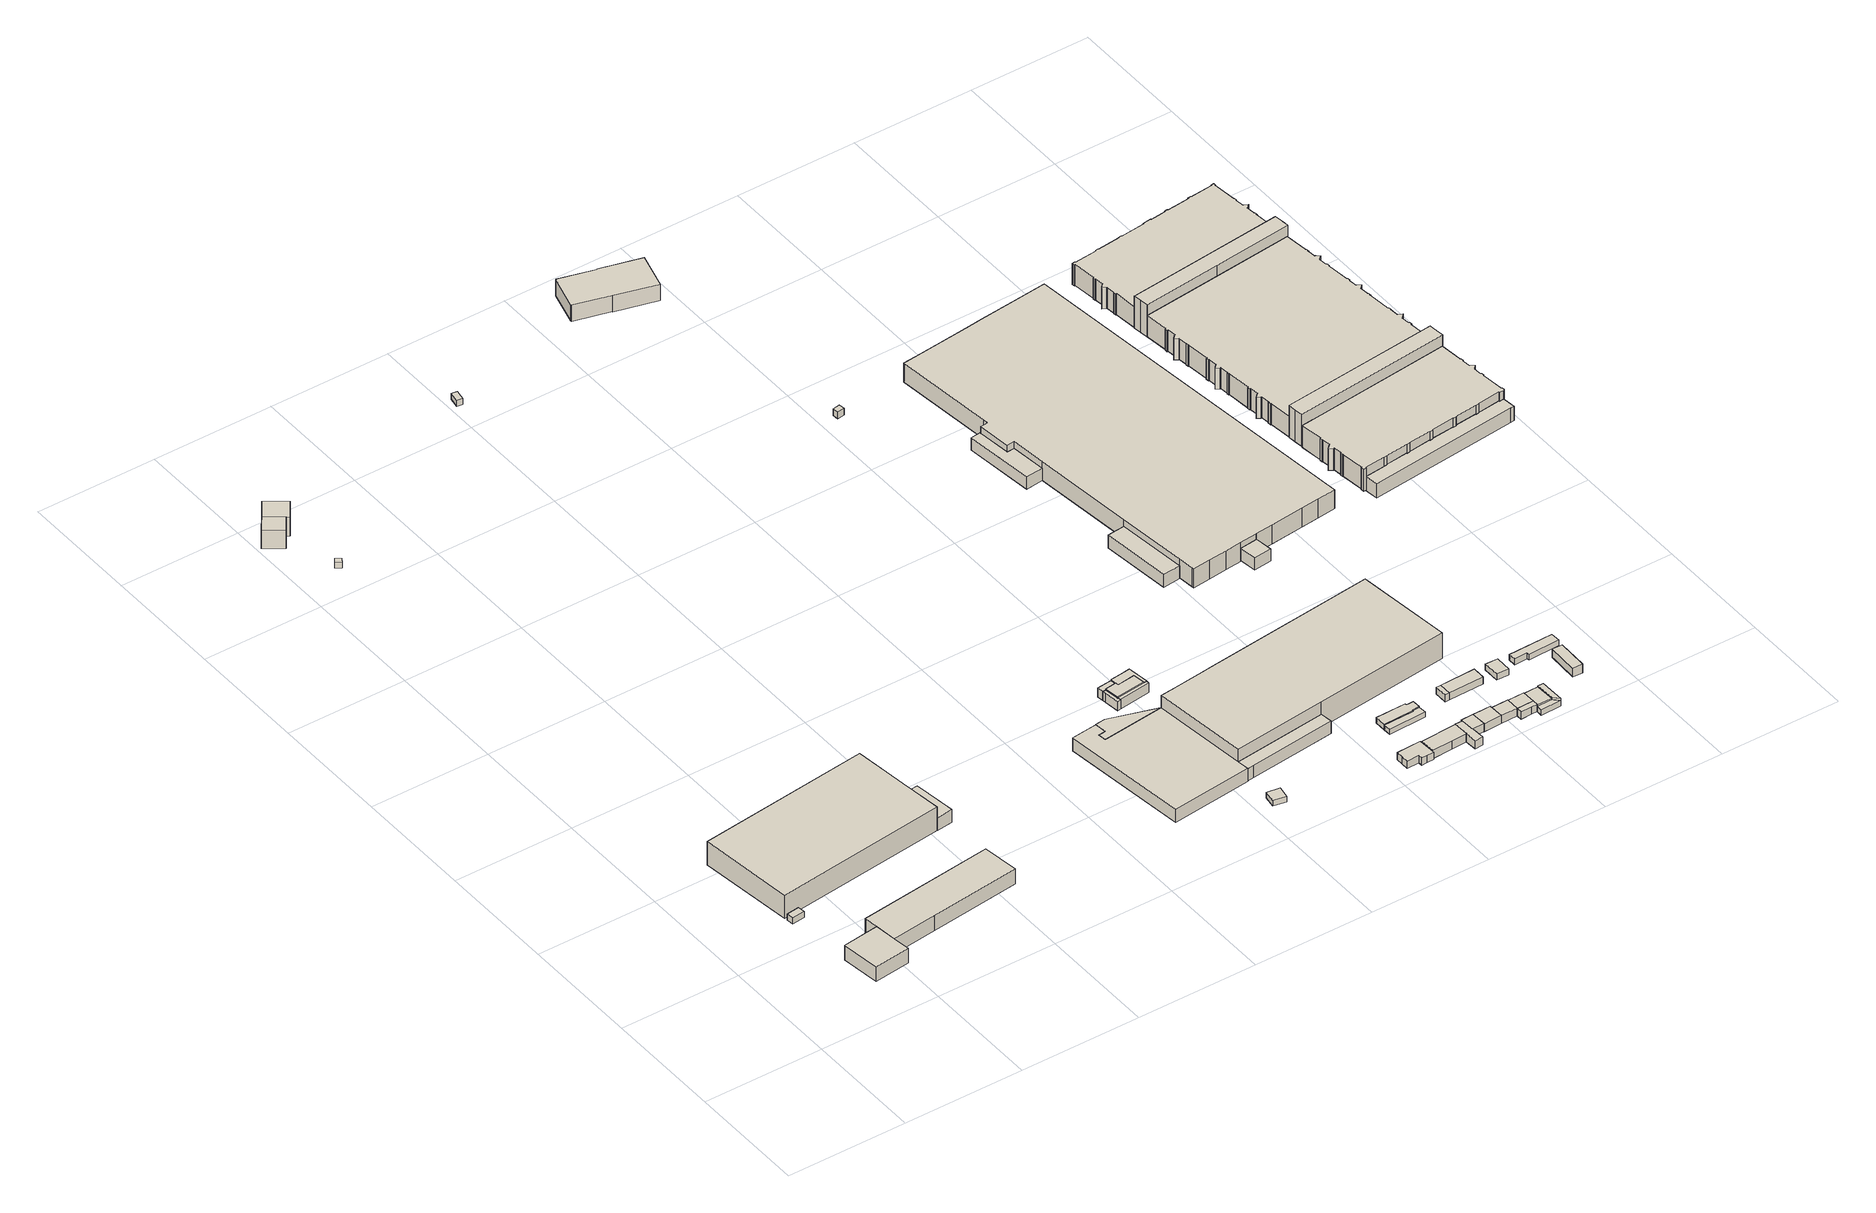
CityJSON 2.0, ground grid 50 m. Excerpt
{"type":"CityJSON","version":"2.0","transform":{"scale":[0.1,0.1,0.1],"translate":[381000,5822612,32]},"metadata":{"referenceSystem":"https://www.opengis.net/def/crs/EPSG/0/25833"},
"CityObjects":{
"building1":{"type":"Building","attributes":{"Gemeindeschluessel":"11000005","BezugspunktDach":"2200","function":"31001_2140","measuredHeight":6.73,"storeysAboveGround":2},"address":[{"country":"Germany","locality":"Berlin","thoroughfareNumber":"21 (4)","thoroughfareName":"Paulsternstraße"}],"geometry":[{"type":"Solid","lod":"1","boundaries":[[[[0,1,2,3,4]],[[5,6,7,8,9]],[[5,9,4,3]],[[6,5,3,2]],[[7,6,2,1]],[[8,7,1,0]],[[9,8,0,4]]]]}]},
"building2":{"type":"Building","attributes":{"Gemeindeschluessel":"11000005","BezugspunktDach":"2200","function":"31001_2523","measuredHeight":2.66,"storeysAboveGround":1},"address":[{"country":"Germany","locality":"Berlin","thoroughfareNumber":"21 (2)","thoroughfareName":"Paulsternstraße"}],"geometry":[{"type":"Solid","lod":"1","boundaries":[[[[10,11,12,13]],[[14,15,16,17]],[[14,17,13,12]],[[15,14,12,11]],[[16,15,11,10]],[[17,16,10,13]]]]}]},
"building3":{"type":"Building","attributes":{"Gemeindeschluessel":"11000005","BezugspunktDach":"2200","function":"31001_2621","measuredHeight":6.76,"storeysAboveGround":2},"address":[{"country":"Germany","locality":"Berlin","thoroughfareNumber":"21 (3)","thoroughfareName":"Paulsternstraße"}],"geometry":[{"type":"Solid","lod":"1","boundaries":[[[[18,3,2,19,20,21,22]],[[23,24,25,26,27,28,29]],[[23,29,22,21]],[[24,23,21,20]],[[25,24,20,19]],[[26,25,19,2]],[[27,26,2,3]],[[28,27,3,18]],[[29,28,18,22]]]]}]},
"building4":{"type":"Building","attributes":{"Gemeindeschluessel":"11000005","BezugspunktDach":"2200","function":"31001_2600","measuredHeight":10.5,"storeysAboveGround":3},"address":[{"country":"Germany","locality":"Berlin","thoroughfareNumber":"21 (1)","thoroughfareName":"Paulsternstraße"}],"geometry":[{"type":"Solid","lod":"1","boundaries":[[[[30,31,32,33,34]],[[35,36,37,38,39]],[[35,39,34,33]],[[36,35,33,32]],[[37,36,32,31]],[[38,37,31,30]],[[39,38,30,34]]]]}]},
"building5":{"type":"Building","attributes":{"Gemeindeschluessel":"11000005","BezugspunktDach":"2200","function":"31001_1010","measuredHeight":9.69,"storeysAboveGround":2},"address":[{"country":"Germany","locality":"Berlin","thoroughfareNumber":"2","thoroughfareName":"Hunckemüllerweg"}],"geometry":[{"type":"Solid","lod":"1","boundaries":[[[[40,41,42,43,44]],[[45,46,47,48,49]],[[45,49,44,43]],[[46,45,43,42]],[[47,46,42,41]],[[48,47,41,40]],[[49,48,40,44]]]]}]},
"building6":{"type":"Building","attributes":{"Gemeindeschluessel":"11000005","BezugspunktDach":"2200","function":"31001_1000","measuredHeight":2.46,"storeysAboveGround":1},"address":[{"country":"Germany","locality":"Berlin","thoroughfareNumber":"4 (1)","thoroughfareName":"Hunckemüllerweg"}],"geometry":[{"type":"Solid","lod":"1","boundaries":[[[[50,51,52,53]],[[54,55,56,57]],[[54,57,53,52]],[[55,54,52,51]],[[56,55,51,50]],[[57,56,50,53]]]]}]},
"building7":{"type":"Building","attributes":{"Gemeindeschluessel":"11000005","BezugspunktDach":"2200","function":"31001_1010","measuredHeight":9.72,"storeysAboveGround":2},"address":[{"country":"Germany","locality":"Berlin","thoroughfareNumber":"1","thoroughfareName":"Hunckemüllerweg"}],"geometry":[{"type":"Solid","lod":"1","boundaries":[[[[58,59,60,61,62,63,64,65]],[[66,67,68,69,70,71,72,73]],[[66,73,65,64]],[[67,66,64,63]],[[68,67,63,62]],[[69,68,62,61]],[[70,69,61,60]],[[71,70,60,59]],[[72,71,59,58]],[[73,72,58,65]]]]}]},
"building8":{"type":"Building","attributes":{"Gemeindeschluessel":"11000005","BezugspunktDach":"2200","function":"31001_2020","measuredHeight":5.83,"storeysAboveGround":2},"address":[{"country":"Germany","locality":"Berlin","thoroughfareNumber":"21","thoroughfareName":"Paulsternstraße"}],"geometry":[{"type":"Solid","lod":"1","boundaries":[[[[74,75,76,77,78]],[[79,80,81,82,83]],[[79,83,78,77]],[[80,79,77,76]],[[81,80,76,75]],[[82,81,75,74]],[[83,82,74,78]]]]}]},
"building9":{"type":"Building","attributes":{"Gemeindeschluessel":"11000005","BezugspunktDach":"2200","function":"31001_2054","measuredHeight":5.84,"storeysAboveGround":2},"address":[{"country":"Germany","locality":"Berlin","thoroughfareNumber":"20","thoroughfareName":"Paulsternstraße"}],"geometry":[{"type":"Solid","lod":"1","boundaries":[[[[84,85,86,87,88,89,90,91,92]],[[93,94,95,96,97,98,99,100,101]],[[93,101,92,91]],[[94,93,91,90]],[[95,94,90,89]],[[96,95,89,88]],[[97,96,88,87]],[[98,97,87,86]],[[99,98,86,85]],[[100,99,85,84]],[[101,100,84,92]]]]}]},
"building10":{"type":"Building","attributes":{"Gemeindeschluessel":"11000005","BezugspunktDach":"2200","function":"51009_1610","measuredHeight":6,"storeysAboveGround":0},"address":[{"country":"Germany","locality":"Berlin"}],"geometry":[{"type":"Solid","lod":"1","boundaries":[[[[102,103,104,105,106,107]],[[94,93,108,97,96,95]],[[94,95,107,106]],[[93,94,106,105]],[[108,93,105,104]],[[97,108,104,103]],[[96,97,103,102]],[[95,96,102,107]]]]}]},
"building11":{"type":"Building","attributes":{"Gemeindeschluessel":"11000005","BezugspunktDach":"2200","function":"31001_2523","measuredHeight":2.65,"storeysAboveGround":1},"address":[{"country":"Germany","locality":"Berlin","thoroughfareNumber":"69 (1)","thoroughfareName":"Gartenfelder Straße"}],"geometry":[{"type":"Solid","lod":"1","boundaries":[[[[109,110,111,112]],[[113,114,115,116]],[[113,116,112,111]],[[114,113,111,110]],[[115,114,110,109]],[[116,115,109,112]]]]}]},
"building12":{"type":"Building","attributes":{"Gemeindeschluessel":"11000005","BezugspunktDach":"2200","function":"51009_1610","measuredHeight":2.52,"storeysAboveGround":0},"address":[{"country":"Germany","locality":"Berlin"}],"geometry":[{"type":"Solid","lod":"1","boundaries":[[[[117,118,119,120]],[[121,122,123,124]],[[121,124,120,119]],[[122,121,119,118]],[[123,122,118,117]],[[124,123,117,120]]]]}]},
"building13":{"type":"Building","attributes":{"Gemeindeschluessel":"11000005","BezugspunktDach":"2200","function":"31001_2100","measuredHeight":4.44,"storeysAboveGround":1},"address":[{"country":"Germany","locality":"Berlin","thoroughfareNumber":"26 (3)","thoroughfareName":"Paulsternstraße"}],"geometry":[{"type":"Solid","lod":"1","boundaries":[[[[125,126,127,128,129,130]],[[131,132,133,134,135,136]],[[131,136,130,129]],[[132,131,129,128]],[[133,132,128,127]],[[134,133,127,126]],[[135,134,126,125]],[[136,135,125,130]]]]}]},
"building14":{"type":"Building","attributes":{"Gemeindeschluessel":"11000005","function":"51009_1610"},"address":[{"country":"Germany","locality":"Berlin"}],"children":["building14-1","building14-2","building14-3","building14-4"]},
"building14-1":{"type":"BuildingPart","attributes":{"BezugspunktDach":"2200","measuredHeight":4.77,"storeysAboveGround":0},"parents":["building14"],"geometry":[{"type":"MultiSurface","lod":"1","boundaries":[[[137,138,139,140,141,142,143,144,145]],[[146,147,148,149,150,151,152,153,154]],[[146,154,145,144]],[[147,146,144,143]],[[148,147,143,142]],[[155,156,142,141]],[[150,149,141,140]],[[151,150,140,139]],[[152,151,139,138]],[[153,152,138,137]],[[154,153,137,145],[154,157,158,153]],[[149,148,156,155]],[[157,154,153,158]]]}]},
"building14-2":{"type":"BuildingPart","attributes":{"BezugspunktDach":"2200","measuredHeight":3.94,"storeysAboveGround":0},"parents":["building14"],"geometry":[{"type":"Solid","lod":"1","boundaries":[[[[159,160,158,157,161]],[[154,153,162,163,164]],[[154,164,161,157]],[[162,153,158,160]],[[164,163,159,161]],[[153,154,157,158]],[[163,162,160,159]]]]}]},
"building14-3":{"type":"BuildingPart","attributes":{"BezugspunktDach":"2200","measuredHeight":3.94,"storeysAboveGround":0},"parents":["building14"],"geometry":[{"type":"MultiSurface","lod":"1","boundaries":[[[165,166,167,168,160,159]],[[162,169,170,171,172,163]],[[169,162,160,168]],[[171,170,167,166]],[[172,171,166,165]],[[163,172,165,159]],[[162,163,159,160]],[[170,173,174,167]],[[168,174,173,169]]]}]},
"building14-4":{"type":"BuildingPart","attributes":{"BezugspunktDach":"2200","measuredHeight":4.71,"storeysAboveGround":0},"parents":["building14"],"geometry":[{"type":"MultiSurface","lod":"1","boundaries":[[[175,176,177,178,156,155,179]],[[149,148,180,181,170,173,169]],[[149,169,179,155]],[[180,148,156,178]],[[181,180,178,177]],[[170,181,177,176]],[[174,167,170,176,175]],[[169,168,174,173,175,179]],[[148,149,155,156]],[[173,170,167,174]],[[173,174,168,169]]]}]},
"building15":{"type":"Building","attributes":{"Gemeindeschluessel":"11000005","BezugspunktDach":"2200","function":"51009_1610","measuredHeight":5.53,"storeysAboveGround":0},"address":[{"country":"Germany","locality":"Berlin"}],"geometry":[{"type":"Solid","lod":"1","boundaries":[[[[182,183,184,185,186]],[[187,188,189,190,191]],[[187,191,186,185]],[[188,187,185,184]],[[189,188,184,183]],[[190,189,183,182]],[[191,190,182,186]]]]}]},
"building16":{"type":"Building","attributes":{"Gemeindeschluessel":"11000005","BezugspunktDach":"2200","function":"31001_3041","measuredHeight":6.41,"storeysAboveGround":2},"address":[{"country":"Germany","locality":"Berlin","thoroughfareNumber":"18 (10)","thoroughfareName":"Paulsternstraße"}],"geometry":[{"type":"Solid","lod":"1","boundaries":[[[[192,193,194,195,196,197,198,199,200,201,202]],[[203,204,205,206,207,208,209,210,211,212,213]],[[203,213,202,201]],[[204,203,201,200]],[[205,204,200,199]],[[206,205,199,198]],[[207,206,198,197]],[[208,207,197,196]],[[209,208,196,195]],[[210,209,195,194]],[[211,210,194,193]],[[212,211,193,192]],[[213,212,192,202]]]]}]},
"building17":{"type":"Building","attributes":{"Gemeindeschluessel":"11000005","BezugspunktDach":"2200","function":"31001_2520","measuredHeight":1.9,"storeysAboveGround":1},"address":[{"country":"Germany","locality":"Berlin","thoroughfareNumber":"22 (1)","thoroughfareName":"Paulsternstraße"}],"geometry":[{"type":"Solid","lod":"1","boundaries":[[[[214,215,216,217]],[[218,219,220,221]],[[218,221,217,216]],[[219,218,216,215]],[[220,219,215,214]],[[221,220,214,217]]]]}]},
"building18":{"type":"Building","attributes":{"Gemeindeschluessel":"11000005","function":"31001_2090"},"address":[{"country":"Germany","locality":"Berlin","thoroughfareNumber":"22","thoroughfareName":"Paulsternstraße"}],"children":["building18-1","building18-2"]},
"building18-1":{"type":"BuildingPart","attributes":{"BezugspunktDach":"2200","measuredHeight":11.52,"storeysAboveGround":3},"parents":["building18"],"geometry":[{"type":"MultiSurface","lod":"1","boundaries":[[[222,223,224,225,226,227,228,229,230]],[[231,232,233,234,235,236,237,238,239]],[[231,239,230,229]],[[232,231,229,228]],[[233,232,228,227]],[[240,241,227,226]],[[234,233,242,243]],[[235,234,226,225]],[[236,235,225,224]],[[237,236,224,223]],[[238,237,223,222]],[[239,238,222,230]],[[243,242,241,240]]]}]},
"building18-2":{"type":"BuildingPart","attributes":{"BezugspunktDach":"2200","measuredHeight":4.39,"storeysAboveGround":3},"parents":["building18"],"geometry":[{"type":"Solid","lod":"1","boundaries":[[[[241,240,244,245]],[[246,243,242,247]],[[246,247,245,244]],[[243,246,244,240]],[[247,242,241,245]],[[243,240,241,242]]]]}]},
"building19":{"type":"Building","attributes":{"Gemeindeschluessel":"11000005","BezugspunktDach":"2200","function":"31001_2090","measuredHeight":3.72,"storeysAboveGround":1},"address":[{"country":"Germany","locality":"Berlin","thoroughfareNumber":"18 (12)","thoroughfareName":"Paulsternstraße"}],"geometry":[{"type":"Solid","lod":"1","boundaries":[[[[248,249,250,251,252,253]],[[254,255,256,257,258,259]],[[254,259,253,252]],[[255,254,252,251]],[[256,255,251,250]],[[257,256,250,249]],[[258,257,249,248]],[[259,258,248,253]]]]}]},
"building20":{"type":"Building","attributes":{"Gemeindeschluessel":"11000005","BezugspunktDach":"2200","function":"51009_1610","measuredHeight":2.24,"storeysAboveGround":0},"address":[{"country":"Germany","locality":"Berlin"}],"geometry":[{"type":"Solid","lod":"1","boundaries":[[[[260,261,262,263,264,265]],[[266,267,268,269,270,271]],[[266,271,265,264]],[[267,266,264,263]],[[268,267,263,262]],[[269,268,262,261]],[[270,269,261,260]],[[271,270,260,265]]]]}]},
"building21":{"type":"Building","attributes":{"Gemeindeschluessel":"11000005","BezugspunktDach":"2200","function":"31001_2060","measuredHeight":2.51,"storeysAboveGround":1},"address":[{"country":"Germany","locality":"Berlin","thoroughfareNumber":"18 (19)","thoroughfareName":"Paulsternstraße"}],"geometry":[{"type":"Solid","lod":"1","boundaries":[[[[272,273,274,275,276,277,278,279]],[[280,281,282,268,267,266,271,283]],[[280,283,279,278]],[[281,280,278,277]],[[282,281,277,276]],[[268,282,276,275]],[[267,268,275,274]],[[266,267,274,273]],[[271,266,273,272]],[[283,271,272,279]]]]}]},
"building22":{"type":"Building","attributes":{"Gemeindeschluessel":"11000005","BezugspunktDach":"2200","function":"51009_1610","measuredHeight":3.75,"storeysAboveGround":0},"address":[{"country":"Germany","locality":"Berlin"}],"geometry":[{"type":"Solid","lod":"1","boundaries":[[[[284,285,286,287,288,289,290,291,292]],[[293,294,295,296,297,298,299,300,301]],[[293,301,292,291]],[[294,293,291,290]],[[295,294,290,289]],[[296,295,289,288]],[[297,296,288,287]],[[298,297,287,286]],[[299,298,286,285]],[[300,299,285,284]],[[301,300,284,292]]]]}]},
"building23":{"type":"Building","attributes":{"Gemeindeschluessel":"11000005","BezugspunktDach":"2200","function":"31001_2090","measuredHeight":3.62,"storeysAboveGround":1},"address":[{"country":"Germany","locality":"Berlin","thoroughfareNumber":"18 (11)","thoroughfareName":"Paulsternstraße"}],"geometry":[{"type":"Solid","lod":"1","boundaries":[[[[302,303,304,305,306,307]],[[308,309,295,294,293,310]],[[308,310,307,306]],[[309,308,306,305]],[[295,309,305,304]],[[294,295,304,303]],[[293,294,303,302]],[[310,293,302,307]]]]}]},
"building24":{"type":"Building","attributes":{"Gemeindeschluessel":"11000005","BezugspunktDach":"2200","function":"31001_2200","measuredHeight":3,"storeysAboveGround":1},"address":[{"country":"Germany","locality":"Berlin","thoroughfareNumber":"26 (5)","thoroughfareName":"Paulsternstraße"}],"geometry":[{"type":"Solid","lod":"1","boundaries":[[[[311,312,313,314]],[[315,316,317,318]],[[315,318,314,313]],[[316,315,313,312]],[[317,316,312,311]],[[318,317,311,314]]]]}]},
"building25":{"type":"Building","attributes":{"Gemeindeschluessel":"11000005","BezugspunktDach":"2200","function":"51009_1610","measuredHeight":5.74,"storeysAboveGround":0},"address":[{"country":"Germany","locality":"Berlin"}],"geometry":[{"type":"Solid","lod":"1","boundaries":[[[[319,320,321,322]],[[323,324,325,326]],[[323,326,322,321]],[[324,323,321,320]],[[325,324,320,319]],[[326,325,319,322]]]]}]},
"building26":{"type":"Building","attributes":{"Gemeindeschluessel":"11000005","BezugspunktDach":"2200","function":"31001_3072","measuredHeight":7.22,"storeysAboveGround":1},"address":[{"country":"Germany","locality":"Berlin","thoroughfareNumber":"34","thoroughfareName":"Paulsternstraße"}],"geometry":[{"type":"Solid","lod":"1","boundaries":[[[[327,328,329,330,331,332,333,334,335,336,337,338]],[[339,340,341,342,343,344,345,346,347,348,349,350]],[[339,350,338,337]],[[340,339,337,336]],[[341,340,336,335]],[[342,341,335,334]],[[343,342,334,333]],[[344,343,333,332]],[[345,344,332,331]],[[346,345,331,330]],[[347,346,330,329]],[[348,347,329,328]],[[349,348,328,327]],[[350,349,327,338]]]]}]},
"building27":{"type":"Building","attributes":{"Gemeindeschluessel":"11000005","BezugspunktDach":"2200","function":"31001_2090","measuredHeight":4.37,"storeysAboveGround":1},"address":[{"country":"Germany","locality":"Berlin","thoroughfareNumber":"18 (13)","thoroughfareName":"Paulsternstraße"}],"geometry":[{"type":"Solid","lod":"1","boundaries":[[[[351,352,353,354]],[[355,356,357,358]],[[355,358,354,353]],[[356,355,353,352]],[[357,356,352,351]],[[358,357,351,354]]]]}]},
"building28":{"type":"Building","attributes":{"Gemeindeschluessel":"11000005","BezugspunktDach":"2200","function":"51009_1610","measuredHeight":3.04,"storeysAboveGround":0},"address":[{"country":"Germany","locality":"Berlin"}],"geometry":[{"type":"Solid","lod":"1","boundaries":[[[[359,360,361,362]],[[363,364,365,366]],[[363,366,362,361]],[[364,363,361,360]],[[365,364,360,359]],[[366,365,359,362]]]]}]},
"building29":{"type":"Building","attributes":{"Gemeindeschluessel":"11000005","BezugspunktDach":"2200","function":"31001_2090","measuredHeight":3.54,"storeysAboveGround":1},"address":[{"country":"Germany","locality":"Berlin","thoroughfareNumber":"18 (14)","thoroughfareName":"Paulsternstraße"}],"geometry":[{"type":"Solid","lod":"1","boundaries":[[[[367,368,369,370]],[[371,372,356,373]],[[371,373,370,369]],[[372,371,369,368]],[[356,372,368,367]],[[373,356,367,370]]]]}]},
"building30":{"type":"Building","attributes":{"Gemeindeschluessel":"11000005","BezugspunktDach":"2200","function":"31001_2060","measuredHeight":3.54,"storeysAboveGround":1},"address":[{"country":"Germany","locality":"Berlin","thoroughfareNumber":"18 (20)","thoroughfareName":"Paulsternstraße"}],"geometry":[{"type":"Solid","lod":"1","boundaries":[[[[374,360,375,376,377,361]],[[378,379,380,381,382,383]],[[378,383,361,377]],[[379,378,377,376]],[[380,379,376,375]],[[381,380,375,360]],[[382,381,360,374]],[[383,382,374,361]]]]}]},
"building31":{"type":"Building","attributes":{"Gemeindeschluessel":"11000005","BezugspunktDach":"2200","function":"51009_1610","measuredHeight":5.48,"storeysAboveGround":0},"address":[{"country":"Germany","locality":"Berlin"}],"geometry":[{"type":"Solid","lod":"1","boundaries":[[[[384,385,386,387,388,389,390,391]],[[392,393,394,395,396,397,398,399]],[[392,399,391,390]],[[393,392,390,389]],[[394,393,389,388]],[[395,394,388,387]],[[396,395,387,386]],[[397,396,386,385]],[[398,397,385,384]],[[399,398,384,391]]]]}]},
"building32":{"type":"Building","attributes":{"Gemeindeschluessel":"11000005","BezugspunktDach":"2200","function":"51009_1610","measuredHeight":3.16,"storeysAboveGround":0},"address":[{"country":"Germany","locality":"Berlin"}],"geometry":[{"type":"Solid","lod":"1","boundaries":[[[[400,401,402,403,404]],[[405,406,407,408,409]],[[405,409,404,403]],[[406,405,403,402]],[[407,406,402,401]],[[408,407,401,400]],[[409,408,400,404]]]]}]},
"building33":{"type":"Building","attributes":{"Gemeindeschluessel":"11000005","BezugspunktDach":"2200","function":"31001_2090","measuredHeight":3.23,"storeysAboveGround":1},"address":[{"country":"Germany","locality":"Berlin","thoroughfareNumber":"18 (15)","thoroughfareName":"Paulsternstraße"}],"geometry":[{"type":"Solid","lod":"1","boundaries":[[[[403,410,411,404]],[[371,412,413,372]],[[371,372,404,411]],[[412,371,411,410]],[[413,412,410,403]],[[372,413,403,404]]]]}]},
"building34":{"type":"Building","attributes":{"Gemeindeschluessel":"11000005","BezugspunktDach":"2200","function":"31001_2090","measuredHeight":2.87,"storeysAboveGround":1},"address":[{"country":"Germany","locality":"Berlin","thoroughfareNumber":"18 (16)","thoroughfareName":"Paulsternstraße"}],"geometry":[{"type":"Solid","lod":"1","boundaries":[[[[414,415,416,417,418]],[[419,420,421,413,412]],[[419,412,418,417]],[[420,419,417,416]],[[421,420,416,415]],[[413,421,415,414]],[[412,413,414,418]]]]}]},
"building35":{"type":"Building","attributes":{"Gemeindeschluessel":"11000005","function":"51009_1610"},"address":[{"country":"Germany","locality":"Berlin"}],"children":["building35-1","building35-2"]},
"building35-1":{"type":"BuildingPart","attributes":{"BezugspunktDach":"2200","measuredHeight":3.33,"storeysAboveGround":0},"parents":["building35"],"geometry":[{"type":"MultiSurface","lod":"1","boundaries":[[[422,423,424,425]],[[426,427,420,419]],[[426,419,425,424]],[[427,426,424,423]],[[428,429,423,422]],[[419,420,422,425]],[[420,427,429,428]]]}]},
"building35-2":{"type":"BuildingPart","attributes":{"BezugspunktDach":"2200","measuredHeight":2.5,"storeysAboveGround":0},"parents":["building35"],"geometry":[{"type":"Solid","lod":"1","boundaries":[[[[430,429,428,431]],[[420,427,432,421]],[[420,421,431,428]],[[432,427,429,430]],[[421,432,430,431]],[[428,429,427,420]]]]}]},
"building36":{"type":"Building","attributes":{"Gemeindeschluessel":"11000005","BezugspunktDach":"2200","function":"51009_1610","measuredHeight":5.36,"storeysAboveGround":0},"address":[{"country":"Germany","locality":"Berlin"}],"geometry":[{"type":"Solid","lod":"1","boundaries":[[[[433,434,435,436,437]],[[438,439,440,441,442]],[[438,442,437,436]],[[439,438,436,435]],[[440,439,435,434]],[[441,440,434,433]],[[442,441,433,437]]]]}]},
"building37":{"type":"Building","attributes":{"Gemeindeschluessel":"11000005","BezugspunktDach":"2200","function":"31001_2060","measuredHeight":2.74,"storeysAboveGround":1},"address":[{"country":"Germany","locality":"Berlin","thoroughfareNumber":"18 (21)","thoroughfareName":"Paulsternstraße"}],"geometry":[{"type":"Solid","lod":"1","boundaries":[[[[443,444,445,446]],[[447,448,449,450]],[[447,450,446,445]],[[448,447,445,444]],[[449,448,444,443]],[[450,449,443,446]]]]}]},
"building38":{"type":"Building","attributes":{"Gemeindeschluessel":"11000005","BezugspunktDach":"2200","function":"31001_2143","measuredHeight":2.59,"storeysAboveGround":1},"address":[{"country":"Germany","locality":"Berlin","thoroughfareNumber":"18 (18)","thoroughfareName":"Paulsternstraße"}],"geometry":[{"type":"Solid","lod":"1","boundaries":[[[[451,452,453,454,455,456]],[[457,458,459,460,461,462]],[[457,462,456,455]],[[458,457,455,454]],[[459,458,454,453]],[[460,459,453,452]],[[461,460,452,451]],[[462,461,451,456]]]]}]},
"building39":{"type":"Building","attributes":{"Gemeindeschluessel":"11000005","BezugspunktDach":"2200","function":"31001_2060","measuredHeight":4.27,"storeysAboveGround":1},"address":[{"country":"Germany","locality":"Berlin","thoroughfareNumber":"18 (22)","thoroughfareName":"Paulsternstraße"}],"geometry":[{"type":"Solid","lod":"1","boundaries":[[[[463,464,465,466,467]],[[468,469,470,471,472]],[[468,472,467,466]],[[469,468,466,465]],[[470,469,465,464]],[[471,470,464,463]],[[472,471,463,467]]]]}]},
"building40":{"type":"Building","attributes":{"Gemeindeschluessel":"11000005","BezugspunktDach":"2200","function":"31001_2143","measuredHeight":8.43,"storeysAboveGround":3},"address":[{"country":"Germany","locality":"Berlin","thoroughfareNumber":"26 (2)","thoroughfareName":"Paulsternstraße"}],"geometry":[{"type":"Solid","lod":"1","boundaries":[[[[473,474,475,476,477,478,479,480,481,482,483,484,485,486,487,488,489,490,491,492,493,494,495,496,497,498,499,500,501,502]],[[503,504,505,506,507,508,509,510,511,512,513,514,515,516,517,518,519,520,521,522,523,524,525,526,527,528,529,530,531,532]],[[503,532,502,501]],[[504,503,501,500]],[[505,504,500,499]],[[506,505,499,498]],[[507,506,498,497]],[[508,507,497,496]],[[509,508,496,495]],[[510,509,495,494]],[[511,510,494,493]],[[512,511,493,492]],[[513,512,492,491]],[[514,513,491,490]],[[515,514,490,489]],[[516,515,489,488]],[[517,516,488,487]],[[518,517,487,486]],[[519,518,486,485]],[[520,519,485,484]],[[521,520,484,483]],[[522,521,483,482]],[[523,522,482,481]],[[524,523,481,480]],[[525,524,480,479]],[[526,525,479,478]],[[527,526,478,477]],[[528,527,477,476]],[[529,528,476,475]],[[530,529,475,474]],[[531,530,474,473]],[[532,531,473,502]]]]}]},
"building41":{"type":"Building","attributes":{"Gemeindeschluessel":"11000005","BezugspunktDach":"2200","function":"51009_1610","measuredHeight":6.33,"storeysAboveGround":0},"address":[{"country":"Germany","locality":"Berlin"}],"geometry":[{"type":"Solid","lod":"1","boundaries":[[[[533,534,535,536,537,538,539,540,541,542,543,544,545,546,547,548,549,550,551,552,553,554,555,556,557,558]],[[559,560,561,562,563,564,565,566,567,568,569,570,571,572,573,574,575,576,577,578,579,580,581,582,583,584]],[[559,584,558,557]],[[560,559,557,556]],[[561,560,556,555]],[[562,561,555,554]],[[563,562,554,553]],[[564,563,553,552]],[[565,564,552,551]],[[566,565,551,550]],[[567,566,550,549]],[[568,567,549,548]],[[569,568,548,547]],[[570,569,547,546]],[[571,570,546,545]],[[572,571,545,544]],[[573,572,544,543]],[[574,573,543,542]],[[575,574,542,541]],[[576,575,541,540]],[[577,576,540,539]],[[578,577,539,538]],[[579,578,538,537]],[[580,579,537,536]],[[581,580,536,535]],[[582,581,535,534]],[[583,582,534,533]],[[584,583,533,558]]]]}]},
"building42":{"type":"Building","attributes":{"Gemeindeschluessel":"11000005","function":"31001_2111"},"address":[{"country":"Germany","locality":"Berlin","thoroughfareNumber":"26 (1)","thoroughfareName":"Paulsternstraße"}],"children":["building42-1","building42-2","building42-3","building42-4","building42-5"]},
"building42-1":{"type":"BuildingPart","attributes":{"BezugspunktDach":"2200","measuredHeight":15.29,"storeysAboveGround":4},"parents":["building42"],"geometry":[{"type":"MultiSurface","lod":"1","boundaries":[[[585,586,587,588,589,590,591]],[[592,593,594,595,596,597,598]],[[592,599,600,601,602,598,591,590]],[[593,592,590,589]],[[594,593,589,588]],[[595,594,588,587]],[[596,603,604,605,606,595,587,586]],[[597,596,586,585]],[[598,597,585,591]],[[602,601,600,599]],[[606,605,604,603]]]}]},
"building42-2":{"type":"BuildingPart","attributes":{"BezugspunktDach":"2200","measuredHeight":9.89,"storeysAboveGround":4},"parents":["building42"],"geometry":[{"type":"MultiSurface","lod":"1","boundaries":[[[607,608,609,610,611,612,613,614,615,616,617,618,619,620,621,622,623,624,625,626,627,628,629,630,631,632,633,634,635,636,637,638,639,640,641,642,643,644,645,646,647,648,649,650,651,652,653,654,655,656,657,658,659,660,661,662,663,605,604]],[[664,665,666,667,668,669,670,671,672,673,674,675,676,677,678,679,680,681,682,683,684,685,686,687,688,689,690,691,692,693,694,695,696,697,698,699,700,701,702,703,704,705,706,707,708,709,710,711,712,713,714,715,716,717,718,719,720,721,722]],[[664,722,603,606]],[[665,664,605,663]],[[666,665,663,662]],[[667,666,662,661]],[[668,667,661,660]],[[669,668,660,659]],[[670,669,659,658]],[[671,670,658,657]],[[672,671,657,656]],[[673,672,656,655]],[[674,673,655,654]],[[675,674,654,653]],[[676,675,653,652]],[[677,676,652,651]],[[678,677,651,650]],[[679,678,650,649]],[[680,679,649,648]],[[681,680,648,647]],[[682,681,647,646]],[[683,682,646,645]],[[684,683,645,644]],[[685,684,644,643]],[[686,685,643,642]],[[687,686,642,641]],[[688,687,641,640]],[[689,688,640,639]],[[690,689,639,638]],[[691,690,638,637]],[[692,691,637,636]],[[693,692,636,635]],[[694,693,635,634]],[[695,694,634,633]],[[696,695,633,632]],[[697,696,632,631]],[[698,697,631,630]],[[699,698,630,629]],[[700,699,629,628]],[[701,700,628,627]],[[702,701,627,626]],[[703,702,626,625]],[[704,703,625,624]],[[705,704,624,623]],[[706,705,623,622]],[[707,706,622,621]],[[708,707,621,620]],[[709,708,620,619]],[[710,709,619,618]],[[711,710,618,617]],[[712,711,617,616]],[[713,712,616,615]],[[714,713,615,614]],[[715,714,614,613]],[[716,715,613,612]],[[717,716,612,611]],[[718,717,611,610]],[[719,718,610,609]],[[720,719,609,608]],[[721,720,608,607]],[[722,721,607,604]],[[606,603,604,605]]]}]},
"building42-3":{"type":"BuildingPart","attributes":{"BezugspunktDach":"2200","measuredHeight":9.53,"storeysAboveGround":4},"parents":["building42"],"geometry":[{"type":"MultiSurface","lod":"1","boundaries":[[[723,724,725,726,727,728,729,730,731,732,733,734,735,736,737,738,739,740,741,742,743,744,745,746,747,748,749,750,751,752,753,754,755,756,757,758,759,760,761,601,600,762,763,764,765,766,767,768,769,770,771,772,773,774,775,776,777,778,779,780,781,782,783,784,785,786,787,788,789,790,791,792,793,794,795,796,797,798,799,800,801,802]],[[803,804,805,806,807,808,809,810,811,812,813,814,815,816,817,818,819,820,821,822,823,824,825,826,827,828,829,830,831,832,833,834,835,836,837,838,839,840,841,842,843,844,845,846,847,848,849,850,851,852,853,854,855,856,857,858,859,860,861,862,863,864,865,866,867,868,869,870,871,872,873,874,875,876,877,878,879,880,881,882,883,884]],[[803,884,885,886,887,888]],[[804,803,801,800]],[[805,804,800,799]],[[806,805,799,798]],[[807,806,798,797]],[[808,807,797,796]],[[809,808,796,795]],[[810,809,795,794]],[[811,810,794,793]],[[812,811,793,792]],[[813,812,792,791]],[[814,813,791,790]],[[815,814,790,789]],[[816,815,789,788]],[[817,816,788,787]],[[818,817,787,786]],[[819,818,786,785]],[[820,819,785,784]],[[821,820,784,783]],[[822,821,783,782]],[[823,822,782,781]],[[824,823,781,780]],[[825,824,780,779]],[[826,825,779,778]],[[827,826,778,777]],[[828,827,777,776]],[[829,828,776,775]],[[830,829,775,774]],[[831,830,774,773]],[[832,831,773,772]],[[833,832,772,771]],[[834,833,771,770]],[[835,834,770,769]],[[836,835,769,768]],[[837,836,768,767]],[[838,837,767,766]],[[839,838,766,765]],[[840,839,765,764]],[[841,840,764,763]],[[842,841,763,762]],[[843,842,762,600]],[[844,843,599,602]],[[845,844,601,761]],[[846,845,761,760]],[[847,846,760,759]],[[848,847,759,758]],[[849,848,758,757]],[[850,849,757,756]],[[851,850,756,755]],[[852,851,755,754]],[[853,852,754,753]],[[854,853,753,752]],[[855,854,752,751]],[[856,855,751,750]],[[857,856,750,749]],[[858,857,749,748]],[[859,858,748,747]],[[860,859,747,746]],[[861,860,746,745]],[[862,861,745,744]],[[863,862,744,743]],[[864,863,743,742]],[[865,864,742,741]],[[866,865,741,740]],[[867,866,740,739]],[[868,867,739,738]],[[869,868,738,737]],[[870,869,737,736]],[[871,870,736,735]],[[872,871,735,734]],[[873,872,734,733]],[[874,873,733,732]],[[875,874,732,731]],[[876,875,731,730]],[[877,876,730,729]],[[878,877,729,728]],[[879,878,728,727]],[[880,879,727,726]],[[881,880,726,725]],[[882,881,725,724]],[[883,882,724,723]],[[884,883,723,802]],[[888,887,889,801]],[[802,889,887,886,885]],[[602,599,600,601]]]}]},
"building42-4":{"type":"BuildingPart","attributes":{"BezugspunktDach":"2200","measuredHeight":9.54,"storeysAboveGround":4},"parents":["building42"],"geometry":[{"type":"Solid","lod":"1","boundaries":[[[[890,891,892,893,894,895,896,897,898,899,900,901,902,903,904,905,906,907,908,909,910,911,912,913,914,915,916,917,918,919,920,921,922,923,924,925,926,927,928,929,930,931,932,933,934,935,936,937,938,939,940,941,942,943,944,945,946,947,948,949,950,951]],[[952,953,954,955,956,957,958,959,960,961,962,963,964,965,966,967,968,969,970,971,972,973,974,975,976,977,978,979,980,981,982,983,984,985,986,987,988,989,990,991,992,993,994,995,996,997,998,999,1000,1001,1002,1003,1004,1005,1006,1007,1008,1009,1010,1011,1012,1013]],[[952,1013,951,950]],[[953,952,950,949]],[[954,953,949,948]],[[955,954,948,947]],[[956,955,947,946]],[[957,956,946,945]],[[958,957,945,944]],[[959,958,944,943]],[[960,959,943,942]],[[961,960,942,941]],[[962,961,941,940]],[[963,962,940,939]],[[964,963,939,938]],[[965,964,938,937]],[[966,965,937,936]],[[967,966,936,935]],[[968,967,935,934]],[[969,968,934,933]],[[970,969,933,932]],[[971,970,932,931]],[[972,971,931,930]],[[973,972,930,929]],[[974,973,929,928]],[[975,974,928,927]],[[976,975,927,926]],[[977,976,926,925]],[[978,977,925,924]],[[979,978,924,923]],[[980,979,923,922]],[[981,980,922,921]],[[982,981,921,920]],[[983,982,920,919]],[[984,983,919,918]],[[985,984,918,917]],[[986,985,917,916]],[[987,986,916,915]],[[988,987,915,914]],[[989,988,914,913]],[[990,989,913,912]],[[991,990,912,911]],[[992,991,911,910]],[[993,992,910,909]],[[994,993,909,908]],[[995,994,908,907]],[[996,995,907,906]],[[998,997,905,904]],[[999,998,904,903]],[[1000,999,903,902]],[[1001,1000,902,901]],[[1002,1001,901,900]],[[1003,1002,900,899]],[[1004,1003,899,898]],[[1005,1004,898,897]],[[1006,1005,897,896]],[[1007,1006,896,895]],[[1008,1007,895,894]],[[1009,1008,894,893]],[[1010,1009,893,892]],[[1011,1010,892,891]],[[1012,1011,891,890]],[[1013,1012,890,951]],[[997,996,906,905]]]]}]},
"building42-5":{"type":"BuildingPart","attributes":{"BezugspunktDach":"2200","measuredHeight":15.25,"storeysAboveGround":4},"parents":["building42"],"geometry":[{"type":"MultiSurface","lod":"1","boundaries":[[[1014,1015,1016,1017,1018,1019,1020,1021,1022,1023,1024,1025]],[[1026,1027,1028,1029,1030,1031,1032,887,886,1033,1034,1035]],[[1026,1035,1025,1024]],[[1036,905,1026,1024,1023]],[[1028,1037,906,1036,1023,1022]],[[1029,1028,1022,1021]],[[1030,1029,1021,1020]],[[1031,1030,1020,1019]],[[1032,1031,1019,1018]],[[889,801,888,1032,1018,1017]],[[1038,802,889,1017,1016]],[[1033,886,1016,1015]],[[1034,1033,1015,1014]],[[1035,1034,1014,1025]],[[1027,1026,905,1036]],[[1027,1036,906,1037]],[[887,888,801,889]],[[886,887,889,802,1038]]]}]}
},
"vertices":[
[357,172,91],[507,190,91],[498,260,91],[487,351,91],[337,332,91],[487,351,24],[498,260,24],[507,190,24],[357,172,24],[337,332,24],
[305,599,51],[359,605,51],[355,635,51],[302,628,51],[355,635,24],[359,605,24],[305,599,24],[302,628,24],
[488,351,91],[688,284,91],[1066,330,91],[1047,479,91],[481,410,91],[1047,479,23],[1066,330,23],[688,284,23],[498,260,23],[487,351,23],[488,351,23],[481,410,23],
[300,640,129],[1015,727,129],[994,903,129],[967,1125,129],[252,1038,129],[967,1125,24],[994,903,24],[1015,727,24],[300,640,24],[252,1038,24],
[78,3319,99],[121,3378,99],[87,3404,99],[52,3429,99],[8,3370,99],[52,3429,16],[87,3404,16],[121,3378,16],[78,3319,16],[8,3370,16],
[180,3125,34],[192,3143,34],[171,3158,34],[159,3141,34],[171,3158,9],[192,3143,9],[180,3125,9],[159,3141,9],
[86,3405,96],[92,3400,96],[132,3370,96],[184,3442,96],[151,3466,96],[144,3471,96],[104,3500,96],[52,3429,96],[104,3500,13],[144,3471,13],[151,3466,13],[184,3442,13],[132,3370,13],[92,3400,13],[86,3405,13],[52,3429,13],
[1015,727,81],[1016,726,81],[1083,735,81],[1061,911,81],[994,903,81],[1061,911,23],[1083,735,23],[1016,726,23],[1015,727,23],[994,903,23],
[1723,287,74],[2059,325,74],[2053,375,74],[2008,773,74],[1747,743,74],[1743,777,74],[1773,780,74],[1768,830,74],[1661,818,74],[1768,830,15],[1773,780,15],[1743,777,15],[1747,743,15],[2008,773,15],[2053,375,15],[2059,325,15],[1723,287,15],[1661,818,15],
[1747,743,75],[2008,773,75],[1811,835,75],[1768,830,75],[1773,780,75],[1743,777,75],[1811,835,15],
[1047,3615,35],[1055,3658,35],[1032,3662,35],[1024,3619,35],[1032,3662,8],[1055,3658,8],[1047,3615,8],[1024,3619,8],
[2103,152,43],[2111,203,43],[2057,212,43],[2049,163,43],[2057,212,18],[2111,203,18],[2103,152,18],[2049,163,18],
[1929,923,61],[2050,937,61],[2043,986,61],[1969,977,61],[1968,989,61],[1921,983,61],[1968,989,17],[1969,977,17],[2043,986,17],[2050,937,17],[1929,923,17],[1921,983,17],
[1968,989,60],[1969,977,60],[2013,982,60],[2043,986,60],[2050,937,60],[2063,938,60],[2052,1025,60],[2010,1020,60],[1967,1015,60],[2010,1020,16],[2052,1025,16],[2063,938,16],[2050,937,16],[2043,986,16],[2013,982,16],[1969,977,16],[1968,989,16],[1967,1015,16],[2050,937,59],[2063,938,59],[1967,1015,56],[1968,989,56],
[1907,982,56],[1921,983,56],[1904,1008,56],[1921,983,16],[1907,982,16],[1904,1008,16],
[1909,967,56],[1916,906,56],[1931,908,56],[1929,923,56],[1929,923,16],[1931,908,16],[1916,906,16],[1909,967,16],[1930,916,16],[1930,916,56],
[1930,916,59],[1931,908,59],[2064,925,59],[2063,931,59],[1929,923,59],[2063,931,16],[2064,925,16],
[2059,325,73],[2086,328,73],[2448,370,73],[2442,420,73],[2053,375,73],[2442,420,18],[2448,370,18],[2086,328,18],[2059,325,18],[2053,375,18],
[2549,86,52],[2549,56,52],[2601,58,52],[2601,41,52],[2626,42,52],[2654,42,52],[2654,49,52],[2652,90,52],[2651,112,52],[2651,120,52],[2549,116,52],[2651,120,20],[2651,112,20],[2652,90,20],[2654,49,20],[2654,42,20],[2626,42,20],[2601,41,20],[2601,58,20],[2549,56,20],[2549,86,20],[2549,116,20],
[2410,831,33],[2442,835,33],[2440,850,33],[2409,846,33],[2440,850,14],[2442,835,14],[2410,831,14],[2409,846,14],
[2053,375,129],[2442,420,129],[3006,485,129],[2960,883,129],[2266,803,129],[2198,795,129],[2120,786,129],[2070,780,129],[2008,773,129],[2070,780,14],[2120,786,14],[2198,795,14],[2266,803,14],[2960,883,14],[3006,485,14],[2442,420,14],[2053,375,14],[2008,773,14],[2266,803,59],[2198,795,59],[2198,795,15],[2266,803,15],
[2261,841,59],[2193,833,59],[2261,841,15],[2193,833,15],
[2654,49,56],[2740,53,56],[2802,56,56],[2805,56,56],[2802,121,56],[2651,112,56],[2802,121,19],[2805,56,19],[2802,56,19],[2740,53,19],[2654,49,19],[2651,112,19],
[2611,247,40],[2768,252,40],[2766,286,40],[2736,284,40],[2736,280,40],[2610,277,40],[2736,280,18],[2736,284,18],[2766,286,18],[2768,252,18],[2611,247,18],[2610,277,18],
[2610,277,43],[2736,280,43],[2736,284,43],[2766,286,43],[2765,321,43],[2735,320,43],[2735,328,43],[2609,324,43],[2735,328,18],[2735,320,18],[2765,321,18],[2609,324,18],
[2805,56,57],[2802,56,57],[2805,6,57],[2839,8,57],[2837,42,57],[2836,65,57],[2834,65,57],[2832,120,57],[2802,121,57],[2832,120,20],[2834,65,20],[2836,65,20],[2837,42,20],[2839,8,20],[2805,6,20],[2802,56,20],[2805,56,20],[2802,121,20],
[2832,120,56],[2834,65,56],[2836,65,56],[2886,66,56],[2884,130,56],[2832,128,56],[2884,130,20],[2886,66,20],[2832,128,20],
[2059,2784,46],[2089,2787,46],[2087,2812,46],[2057,2808,46],[2087,2812,16],[2089,2787,16],[2059,2784,16],[2057,2808,16],
[2452,1379,61],[2525,1386,61],[2494,1676,61],[2421,1668,61],[2494,1676,3],[2525,1386,3],[2452,1379,3],[2421,1668,3],
[1622,3769,82],[1622,3767,82],[1770,3728,82],[1769,3726,82],[1940,3681,82],[1980,3833,82],[1810,3878,82],[1809,3876,82],[1661,3915,82],[1660,3913,82],[1659,3914,82],[1621,3770,82],[1659,3914,9],[1660,3913,9],[1661,3915,9],[1809,3876,9],[1810,3878,9],[1980,3833,9],[1940,3681,9],[1769,3726,9],[1770,3728,9],[1622,3767,9],[1622,3769,9],[1621,3770,9],
[2886,66,55],[2962,68,55],[2960,132,55],[2884,130,55],[2960,132,19],[2962,68,19],[2886,66,19],[2884,130,19],
[2871,279,50],[2890,279,50],[2890,332,50],[2871,332,50],[2890,332,19],[2890,279,19],[2871,279,19],[2871,332,19],
[2962,68,54],[3030,70,54],[3031,126,54],[2960,124,54],[3031,126,19],[3030,70,19],[2960,124,19],
[2890,306,50],[3037,283,50],[3037,309,50],[3037,336,50],[3037,336,18],[3037,309,18],[3037,283,18],[2890,279,18],[2890,306,18],[2890,332,18],
[2376,2094,61],[2448,2102,61],[2432,2248,61],[2401,2245,61],[2386,2383,61],[2392,2384,61],[2392,2388,61],[2344,2383,61],[2392,2388,6],[2392,2384,6],[2386,2383,6],[2401,2245,6],[2432,2248,6],[2448,2102,6],[2376,2094,6],[2344,2383,6],
[3030,46,52],[3078,48,52],[3101,49,52],[3101,72,52],[3030,70,52],[3101,72,20],[3101,49,20],[3078,48,20],[3030,46,20],[3030,70,20],
[3100,128,52],[3031,126,52],[3100,128,19],[3101,72,19],
[3101,72,48],[3101,49,48],[3164,50,48],[3161,130,48],[3100,128,48],[3161,130,19],[3164,50,19],[3101,49,19],
[3164,50,52],[3187,26,52],[3185,130,52],[3161,130,52],[3185,130,19],[3187,26,19],[3164,50,44],[3187,26,44],
[3101,24,44],[3101,49,44],[3101,24,19],
[2759,1263,66],[2833,1271,66],[2825,1343,66],[2823,1343,66],[2750,1335,66],[2823,1343,12],[2825,1343,12],[2833,1271,12],[2759,1263,12],[2750,1335,12],
[3139,271,46],[3140,339,46],[3088,340,46],[3087,272,46],[3088,340,19],[3140,339,19],[3139,271,19],[3087,272,19],
[3190,306,42],[3243,309,42],[3246,299,42],[3376,303,42],[3374,343,42],[3189,338,42],[3374,343,17],[3376,303,17],[3246,299,17],[3243,309,17],[3190,306,17],[3189,338,17],
[3356,133,56],[3360,261,56],[3340,262,56],[3320,263,56],[3315,134,56],[3320,263,17],[3340,262,17],[3360,261,17],[3356,133,17],[3315,134,17],
[2371,2821,92],[2415,2407,92],[2417,2391,92],[2417,2386,92],[2392,2384,92],[2386,2383,92],[2401,2245,92],[2432,2248,92],[2448,2102,92],[2494,1676,92],[2525,1386,92],[2532,1319,92],[2533,1312,92],[2608,1320,92],[2683,1328,92],[2750,1335,92],[2823,1343,92],[2825,1343,92],[2897,1351,92],[3037,1366,92],[3110,1374,92],[3186,1382,92],[3023,2894,92],[2949,2886,92],[2875,2878,92],[2734,2863,92],[2660,2854,92],[2520,2839,92],[2446,2831,92],[2371,2823,92],[2446,2831,7],[2520,2839,7],[2660,2854,7],[2734,2863,7],[2875,2878,7],[2949,2886,7],[3023,2894,7],[3186,1382,7],[3110,1374,7],[3037,1366,7],[2897,1351,7],[2825,1343,7],[2823,1343,7],[2750,1335,7],[2683,1328,7],[2608,1320,7],[2533,1312,7],[2532,1319,7],[2525,1386,7],[2494,1676,7],[2448,2102,7],[2432,2248,7],[2401,2245,7],[2386,2383,7],[2392,2384,7],[2417,2386,7],[2417,2391,7],[2415,2407,7],[2371,2821,7],[2371,2823,7],
[3340,1345,70],[3964,1413,70],[3978,1414,70],[3972,1468,70],[3953,1466,70],[3952,1469,70],[3857,1458,70],[3857,1456,70],[3845,1454,70],[3845,1457,70],[3750,1447,70],[3751,1444,70],[3739,1443,70],[3739,1445,70],[3643,1435,70],[3643,1432,70],[3632,1431,70],[3631,1434,70],[3536,1423,70],[3536,1421,70],[3524,1419,70],[3524,1422,70],[3428,1412,70],[3429,1409,70],[3417,1408,70],[3334,1399,70],[3417,1408,6],[3429,1409,6],[3428,1412,6],[3524,1422,6],[3524,1419,6],[3536,1421,6],[3536,1423,6],[3631,1434,6],[3632,1431,6],[3643,1432,6],[3643,1435,6],[3739,1445,6],[3739,1443,6],[3751,1444,6],[3750,1447,6],[3845,1457,6],[3845,1454,6],[3857,1456,6],[3857,1458,6],[3952,1469,6],[3953,1466,6],[3972,1468,6],[3978,1414,6],[3964,1413,6],[3340,1345,6],[3334,1399,6],
[3283,1752,160],[3286,1719,160],[3941,1791,160],[3938,1823,160],[3935,1852,160],[3934,1856,160],[3279,1785,160],[3934,1856,16],[3935,1852,16],[3938,1823,16],[3941,1791,16],[3286,1719,16],[3283,1752,16],[3279,1785,16],[3931,1856,16],[3931,1856,110],[3282,1785,110],[3282,1785,16],[3289,1719,16],[3289,1719,110],[3939,1791,110],[3939,1791,16],
[3299,1624,110],[3297,1624,110],[3298,1612,110],[3301,1612,110],[3305,1576,110],[3302,1576,110],[3289,1563,110],[3304,1552,110],[3307,1553,110],[3311,1517,110],[3308,1516,110],[3310,1505,110],[3312,1505,110],[3323,1409,110],[3320,1409,110],[3321,1397,110],[3333,1398,110],[3333,1401,110],[3417,1410,110],[3417,1408,110],[3429,1409,110],[3428,1412,110],[3524,1422,110],[3524,1419,110],[3536,1421,110],[3536,1423,110],[3631,1434,110],[3632,1431,110],[3643,1432,110],[3643,1435,110],[3739,1445,110],[3739,1443,110],[3751,1444,110],[3750,1447,110],[3845,1457,110],[3845,1454,110],[3857,1456,110],[3857,1458,110],[3952,1469,110],[3953,1466,110],[3972,1468,110],[3976,1469,110],[3975,1481,110],[3972,1480,110],[3962,1576,110],[3964,1576,110],[3963,1588,110],[3960,1588,110],[3957,1624,110],[3959,1624,110],[3972,1637,110],[3957,1648,110],[3954,1647,110],[3950,1683,110],[3953,1683,110],[3952,1695,110],[3949,1695,110],[3939,1791,11],[3949,1695,11],[3952,1695,11],[3953,1683,11],[3950,1683,11],[3954,1647,11],[3957,1648,11],[3972,1637,11],[3959,1624,11],[3957,1624,11],[3960,1588,11],[3963,1588,11],[3964,1576,11],[3962,1576,11],[3972,1480,11],[3975,1481,11],[3976,1469,11],[3972,1468,11],[3953,1466,11],[3952,1469,11],[3857,1458,11],[3857,1456,11],[3845,1454,11],[3845,1457,11],[3750,1447,11],[3751,1444,11],[3739,1443,11],[3739,1445,11],[3643,1435,11],[3643,1432,11],[3632,1431,11],[3631,1434,11],[3536,1423,11],[3536,1421,11],[3524,1419,11],[3524,1422,11],[3428,1412,11],[3429,1409,11],[3417,1408,11],[3417,1410,11],[3333,1401,11],[3333,1398,11],[3321,1397,11],[3320,1409,11],[3323,1409,11],[3312,1505,11],[3310,1505,11],[3308,1516,11],[3311,1517,11],[3307,1553,11],[3304,1552,11],[3289,1563,11],[3302,1576,11],[3305,1576,11],[3301,1612,11],[3298,1612,11],[3297,1624,11],[3299,1624,11],[3289,1719,11],
[3212,2429,110],[3209,2429,110],[3210,2417,110],[3213,2418,110],[3217,2381,110],[3214,2381,110],[3202,2368,110],[3217,2357,110],[3219,2358,110],[3223,2322,110],[3221,2321,110],[3222,2310,110],[3225,2310,110],[3235,2214,110],[3232,2214,110],[3234,2203,110],[3236,2203,110],[3240,2167,110],[3238,2166,110],[3225,2153,110],[3240,2143,110],[3243,2143,110],[3247,2107,110],[3244,2107,110],[3245,2098,110],[3248,2099,110],[3258,1999,110],[3256,1999,110],[3257,1988,110],[3260,1988,110],[3264,1952,110],[3261,1951,110],[3248,1938,110],[3263,1928,110],[3266,1928,110],[3270,1892,110],[3267,1892,110],[3269,1880,110],[3271,1881,110],[3921,1952,110],[3924,1952,110],[3923,1963,110],[3920,1963,110],[3916,1999,110],[3919,2000,110],[3931,2013,110],[3916,2023,110],[3913,2023,110],[3910,2059,110],[3912,2059,110],[3911,2070,110],[3908,2069,110],[3898,2166,110],[3901,2166,110],[3899,2178,110],[3897,2177,110],[3893,2214,110],[3895,2214,110],[3908,2228,110],[3893,2238,110],[3890,2238,110],[3886,2274,110],[3889,2274,110],[3888,2285,110],[3885,2285,110],[3875,2381,110],[3877,2381,110],[3876,2393,110],[3873,2393,110],[3869,2429,110],[3872,2429,110],[3885,2442,110],[3870,2453,110],[3867,2452,110],[3863,2489,110],[3866,2489,110],[3864,2500,110],[3862,2500,110],[3851,2596,110],[3201,2525,110],[3851,2596,15],[3862,2500,15],[3864,2500,15],[3866,2489,15],[3863,2489,15],[3867,2452,15],[3870,2453,15],[3885,2442,15],[3872,2429,15],[3869,2429,15],[3873,2393,15],[3876,2393,15],[3877,2381,15],[3875,2381,15],[3885,2285,15],[3888,2285,15],[3889,2274,15],[3886,2274,15],[3890,2238,15],[3893,2238,15],[3908,2228,15],[3895,2214,15],[3893,2214,15],[3897,2177,15],[3899,2178,15],[3901,2166,15],[3898,2166,15],[3908,2069,15],[3911,2070,15],[3912,2059,15],[3910,2059,15],[3913,2023,15],[3916,2023,15],[3931,2013,15],[3919,2000,15],[3916,1999,15],[3920,1963,15],[3923,1963,15],[3924,1952,15],[3921,1952,15],[3931,1856,15],[3282,1785,15],[3271,1881,15],[3269,1880,15],[3267,1892,15],[3270,1892,15],[3266,1928,15],[3263,1928,15],[3248,1938,15],[3261,1951,15],[3264,1952,15],[3260,1988,15],[3257,1988,15],[3256,1999,15],[3258,1999,15],[3248,2099,15],[3245,2098,15],[3244,2107,15],[3247,2107,15],[3243,2143,15],[3240,2143,15],[3225,2153,15],[3238,2166,15],[3240,2167,15],[3236,2203,15],[3234,2203,15],[3232,2214,15],[3235,2214,15],[3225,2310,15],[3222,2310,15],[3221,2321,15],[3223,2322,15],[3219,2358,15],[3217,2357,15],[3202,2368,15],[3214,2381,15],[3217,2381,15],[3213,2418,15],[3210,2417,15],[3209,2429,15],[3212,2429,15],[3201,2525,15],[3201,2525,42],[3201,2525,16],[3526,2560,16],[3851,2596,16],[3526,2560,110],
[3158,2900,110],[3160,2901,110],[3171,2805,110],[3168,2804,110],[3169,2793,110],[3172,2793,110],[3176,2757,110],[3173,2757,110],[3161,2743,110],[3176,2733,110],[3178,2733,110],[3182,2697,110],[3180,2697,110],[3181,2686,110],[3184,2686,110],[3194,2590,110],[3844,2661,110],[3834,2757,110],[3837,2757,110],[3835,2769,110],[3833,2768,110],[3829,2805,110],[3831,2805,110],[3844,2818,110],[3829,2827,110],[3826,2827,110],[3822,2863,110],[3825,2864,110],[3824,2875,110],[3821,2875,110],[3811,2971,110],[3813,2971,110],[3812,2983,110],[3801,2982,110],[3801,2979,110],[3705,2969,110],[3705,2971,110],[3693,2970,110],[3694,2967,110],[3631,2960,110],[3598,2957,110],[3598,2960,110],[3586,2958,110],[3586,2956,110],[3573,2954,110],[3520,2948,110],[3520,2951,110],[3484,2947,110],[3484,2944,110],[3394,2935,110],[3383,2933,110],[3383,2936,110],[3371,2935,110],[3372,2932,110],[3335,2928,110],[3276,2922,110],[3276,2924,110],[3264,2923,110],[3264,2920,110],[3168,2910,110],[3168,2913,110],[3156,2911,110],[3168,2913,15],[3168,2910,15],[3264,2920,15],[3264,2923,15],[3276,2924,15],[3276,2922,15],[3335,2928,15],[3372,2932,15],[3371,2935,15],[3383,2936,15],[3383,2933,15],[3394,2935,15],[3484,2944,15],[3484,2947,15],[3520,2951,15],[3520,2948,15],[3573,2954,15],[3586,2956,15],[3586,2958,15],[3598,2960,15],[3598,2957,15],[3631,2960,15],[3694,2967,15],[3693,2970,15],[3705,2971,15],[3705,2969,15],[3801,2979,15],[3801,2982,15],[3812,2983,15],[3813,2971,15],[3811,2971,15],[3821,2875,15],[3824,2875,15],[3825,2864,15],[3822,2863,15],[3826,2827,15],[3829,2827,15],[3844,2818,15],[3831,2805,15],[3829,2805,15],[3833,2768,15],[3835,2769,15],[3837,2757,15],[3834,2757,15],[3844,2661,15],[3194,2590,15],[3184,2686,15],[3181,2686,15],[3180,2697,15],[3182,2697,15],[3178,2733,15],[3176,2733,15],[3161,2743,15],[3173,2757,15],[3176,2757,15],[3172,2793,15],[3169,2793,15],[3168,2804,15],[3171,2805,15],[3160,2901,15],[3158,2900,15],[3156,2911,15],
[3195,2557,159],[3199,2524,159],[3201,2525,159],[3526,2560,159],[3854,2596,159],[3854,2600,159],[3851,2624,159],[3851,2629,159],[3847,2661,159],[3519,2625,159],[3194,2590,159],[3191,2590,159],[3194,2590,16],[3519,2625,16],[3847,2661,16],[3851,2629,16],[3851,2624,16],[3854,2600,16],[3854,2596,16],[3199,2524,16],[3195,2557,16],[3191,2590,16],[3519,2625,110],[3844,2661,16],[3201,2525,46]
]}
